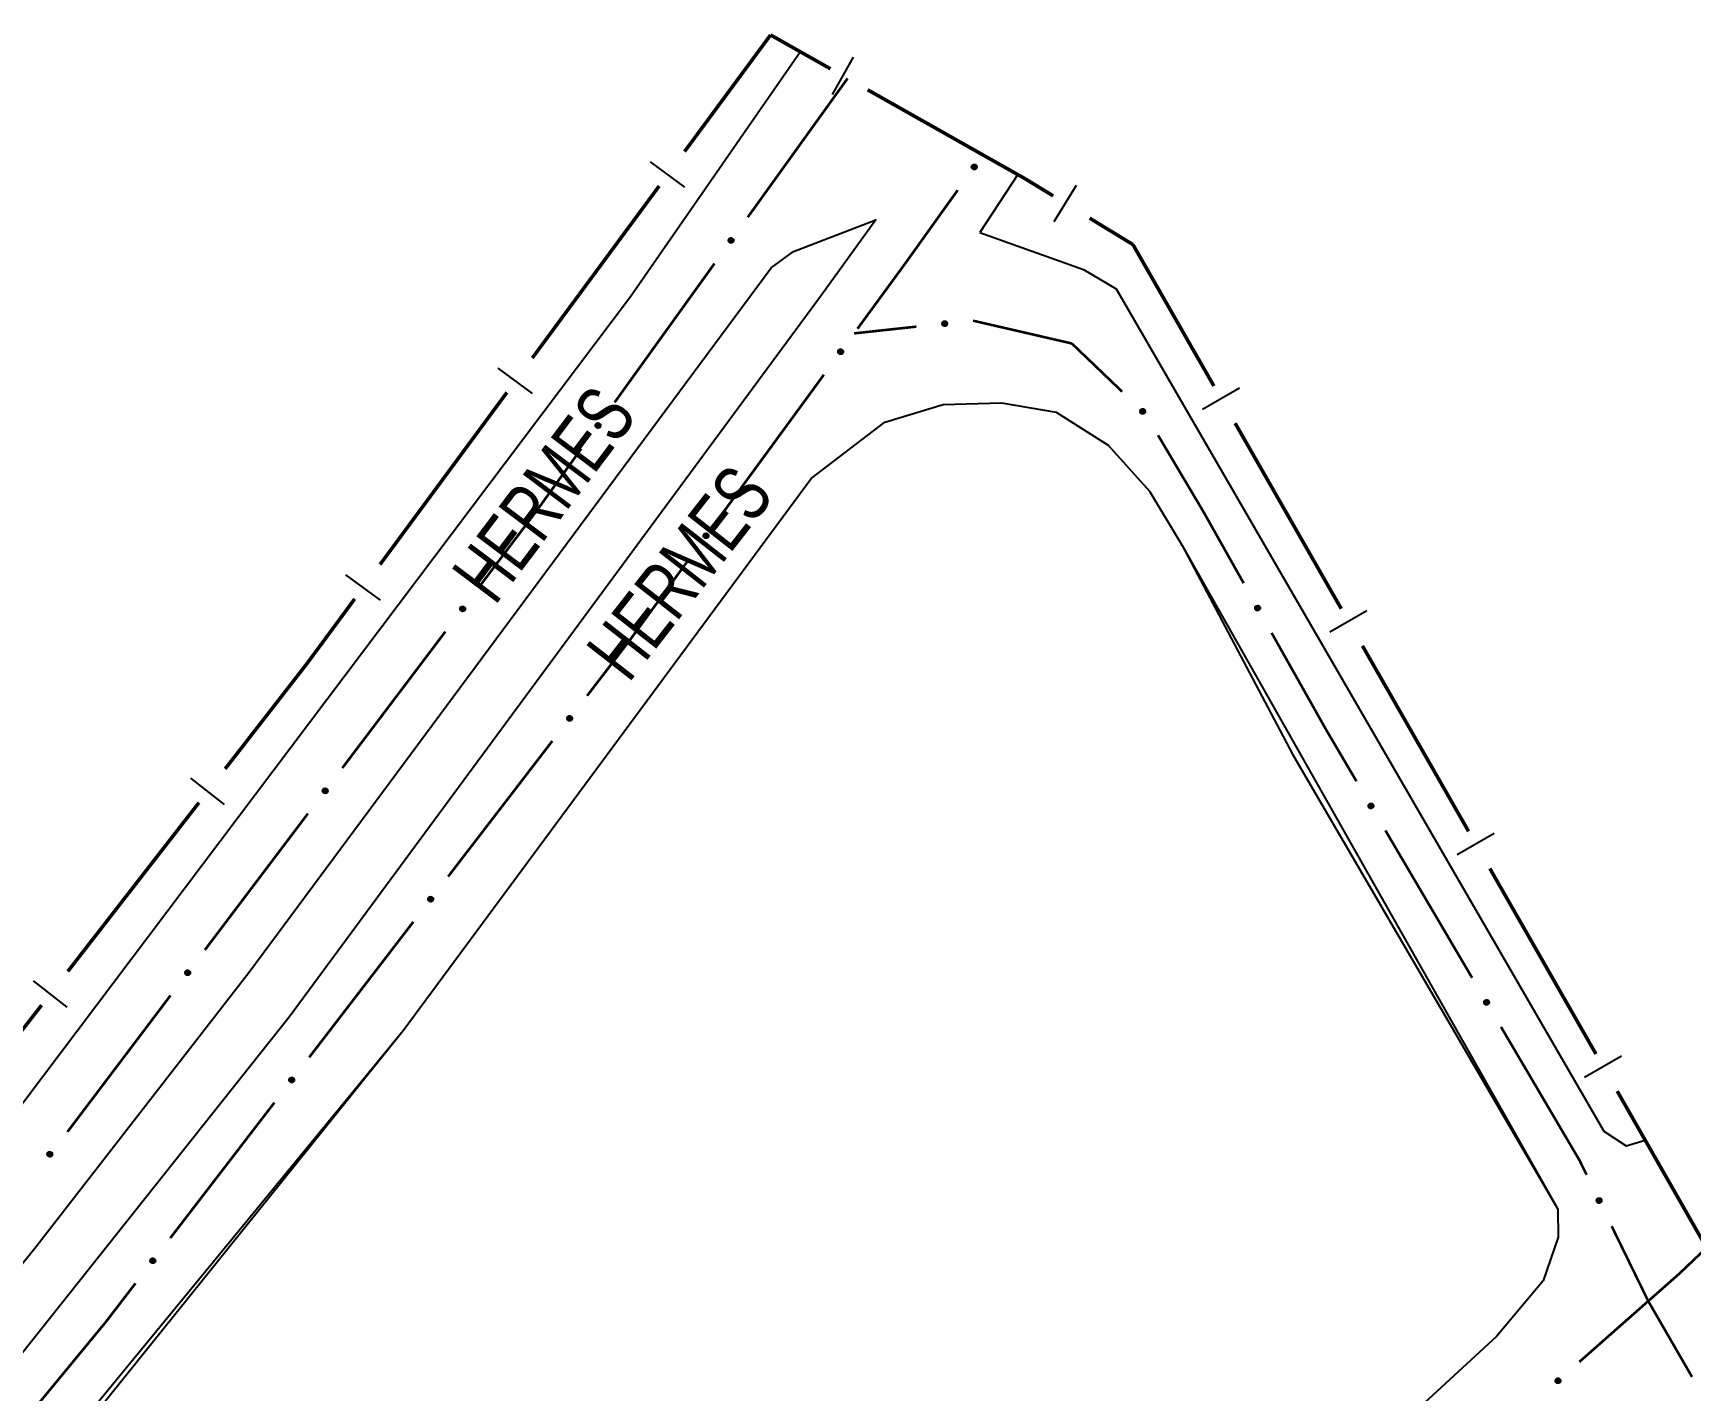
# Model space of a CAD drawing. Extents: x 199577 to 200882, y 4838726 to 4840156.
# Drawn here: x 200313.4 to 200429.8, y 4840060.3 to 4840155.6 of the extents above; entities that cross this region are included whole.
import ezdxf

# ---------------------------------------------------------------- set-up
doc = ezdxf.new("R2010")
doc.units = 0
doc.header["$LTSCALE"] = 1.5
doc.header["$MEASUREMENT"] = 0
for name, color, linetype in [('CD_MALHA_LOTES', 7, 'CONTINUOUS'), ('LM-LIM-SETORES-BAIRROS', 250, 'CONTINUOUS'), ('RU-QUADRA', 210, 'CONTINUOUS'), ('SV-EIXO-RUA-PAV', 20, 'CONTINUOUS'), ('SV-RUA-PAVIM', 7, 'CONTINUOUS'), ('SV-TXT-RUA-PAV', 7, 'CONTINUOUS')]:
    doc.layers.add(name, color=color, linetype=linetype)
doc.styles.add('ARIAL', font='ARIAL.SHX')

msp = doc.modelspace()

# ---------------------------------------------------------------- linework, layer by layer
at = {"layer": 'CD_MALHA_LOTES', "linetype": 'Continuous', "flags": 128}
for points in [[(200278.35, 4840012.73), (200294.07, 4840030.4), (200339.42, 4840085.59), (200368.04, 4840124.32), (200373.22, 4840128.26), (200377.31, 4840129.5), (200381.41, 4840129.62), (200385.26, 4840128.97), (200388.91, 4840126.66), (200391.81, 4840123.42), (200394.09, 4840119.61), (200401.85, 4840104.97), (200420.47, 4840073.04)], [(200420.47, 4840073.04), (200420.49, 4840071.09), (200419.44, 4840068.01), (200416.15, 4840064.12), (200374.87, 4840026.07), (200324.85, 4839981.43), (200309.09, 4839967.15), (200307.37, 4839966.59), (200305.95, 4839967.3), (200271.55, 4839998.92)]]:
    msp.add_lwpolyline(points, dxfattribs=at)
at = {"layer": 'LM-LIM-SETORES-BAIRROS', "const_width": 0.25}
for points in [[(200359.16119, 4840147.254552), (200365.097912, 4840155.301622)], [(200365.097912, 4840155.301622), (200365.2, 4840155.44)], [(200365.2, 4840155.44), (200369.404163, 4840153.066189)], [(200372.016504, 4840151.591173), (200382.465871, 4840145.691111)], [(200382.465871, 4840145.691111), (200383.07, 4840145.35)], [(200383.07, 4840145.35), (200385.038564, 4840144.148578)], [(200348.47509, 4840132.769827), (200357.380173, 4840144.840431)], [(200387.599328, 4840142.585733), (200390.160093, 4840141.022889)], [(200390.160093, 4840141.022889), (200390.64, 4840140.73)], [(200390.64, 4840140.73), (200396.320948, 4840130.802786)], [(200337.78899, 4840118.285101), (200346.694073, 4840130.355706)], [(200397.810997, 4840128.19899), (200405.261241, 4840115.180009)], [(200332.68, 4840111.36), (200336.007974, 4840115.87098)], [(200406.751289, 4840112.576212), (200414.201533, 4840099.557231)], [(200326.914885, 4840103.942755), (200332.43805, 4840111.048714)], [(200332.43805, 4840111.048714), (200332.68, 4840111.36)], [(200315.868555, 4840089.730838), (200325.07383, 4840101.574102)], [(200415.691582, 4840096.953435), (200423.141825, 4840083.934454)], [(200304.822225, 4840075.518921), (200314.0275, 4840087.362185)], [(200424.631874, 4840081.330657), (200425.05, 4840080.6)], [(200425.05, 4840080.6), (200432.068106, 4840068.303669)]]:
    msp.add_lwpolyline(points, dxfattribs=at)
at = {"layer": 'LM-LIM-SETORES-BAIRROS'}
for points in [[(200369.537435, 4840151.268346), (200371.012451, 4840153.880688)], [(200359.180906, 4840144.75463), (200356.766785, 4840146.535647)], [(200385.11073, 4840142.347247), (200386.673574, 4840144.908012)], [(200348.494806, 4840130.269904), (200346.080685, 4840132.050921)], [(200395.515733, 4840129.18983), (200398.119529, 4840130.679878)], [(200337.808706, 4840115.785179), (200335.394585, 4840117.566195)], [(200404.456025, 4840113.567052), (200407.059822, 4840115.057101)], [(200326.871841, 4840101.443126), (200324.503189, 4840103.284181)], [(200413.396318, 4840097.944275), (200416.000114, 4840099.434323)], [(200315.825511, 4840087.231209), (200313.456858, 4840089.072264)], [(200422.33661, 4840082.321497), (200424.940406, 4840083.811546)]]:
    msp.add_lwpolyline(points, dxfattribs=at)
at = {"layer": 'RU-QUADRA', "linetype": 'Continuous', "flags": 128}
msp.add_lwpolyline([(200271.55, 4839998.92), (200269.87, 4840000.43), (200269.42, 4840002.13), (200270.02, 4840003.55), (200278.35, 4840012.73), (200294.07, 4840030.4), (200339.42, 4840085.59), (200368.04, 4840124.32), (200373.22, 4840128.26), (200377.31, 4840129.5), (200381.41, 4840129.62), (200385.26, 4840128.97), (200388.91, 4840126.66), (200391.81, 4840123.42), (200394.09, 4840119.61), (200420.47, 4840073.04), (200420.49, 4840071.09), (200419.44, 4840068.01), (200416.15, 4840064.12), (200374.44, 4840025.69), (200309.09, 4839967.15), (200307.37, 4839966.59), (200305.95, 4839967.3)], close=True, dxfattribs=at)
at = {"layer": 'SV-EIXO-RUA-PAV', "const_width": 0.18}
for points in [[(200370.604927, 4840152.388197), (200363.597199, 4840142.646958)], [(200374.7, 4840139.47), (200378.335141, 4840144.550714)], [(200361.26129, 4840139.399878), (200354.253561, 4840129.658639)], [(200374.255596, 4840138.862411), (200374.7, 4840139.47)], [(200371.303795, 4840134.826711), (200374.255596, 4840138.862411)], [(200375.438029, 4840134.973071), (200371.461284, 4840134.542376)], [(200386.35, 4840133.79), (200379.41408, 4840135.392128)], [(200371.461284, 4840134.542376), (200371.07, 4840134.5)], [(200386.986702, 4840133.180444), (200386.35, 4840133.79)], [(200389.876053, 4840130.414282), (200386.986702, 4840133.180444)], [(200361.858035, 4840121.91247), (200368.942355, 4840131.598151)], [(200395.59, 4840121.98), (200392.397454, 4840127.355684)], [(200351.917652, 4840126.411559), (200348.997765, 4840122.352709)], [(200348.78, 4840122.05), (200344.784139, 4840116.763077)], [(200348.997765, 4840122.352709), (200348.78, 4840122.05)], [(200395.956848, 4840121.328396), (200395.59, 4840121.98)], [(200398.409783, 4840116.971435), (200395.956848, 4840121.328396)], [(200355.31, 4840112.96), (200359.496594, 4840118.68391)], [(200342.372309, 4840113.571985), (200335.136817, 4840103.998706)], [(200354.756281, 4840112.239865), (200355.31, 4840112.96)], [(200404.17, 4840106.74), (200400.372131, 4840113.485866)], [(200352.318079, 4840109.068876), (200354.756281, 4840112.239865)], [(200342.565268, 4840096.384922), (200349.879876, 4840105.897888)], [(200404.301152, 4840106.517218), (200404.17, 4840106.74)], [(200406.330427, 4840103.070184), (200404.301152, 4840106.517218)], [(200332.724986, 4840100.807614), (200325.489494, 4840091.234335)], [(200414.447526, 4840089.282048), (200408.359702, 4840099.62315)], [(200332.812458, 4840083.700968), (200340.127066, 4840093.213934)], [(200323.077664, 4840088.043243), (200315.842172, 4840078.469964)], [(200421.99, 4840076.47), (200416.476801, 4840085.835014)], [(200323.059647, 4840071.017014), (200330.374255, 4840080.52998)], [(200422.048218, 4840076.350785), (200421.99, 4840076.47)], [(200422.487036, 4840075.45221), (200422.048218, 4840076.350785)], [(200426.81, 4840066.6), (200424.242309, 4840071.857906)], [(200430.905054, 4840070.341438), (200429.455863, 4840068.963089)], [(200428.99, 4840068.52), (200421.973325, 4840062.329598)], [(200429.455863, 4840068.963089), (200428.99, 4840068.52)], [(200318.51, 4840065.1), (200320.621445, 4840067.846026)], [(200426.884372, 4840066.471324), (200426.81, 4840066.6)], [(200429.886832, 4840061.276592), (200426.884372, 4840066.471324)], [(200318.16894, 4840064.686428), (200318.51, 4840065.1)], [(200313.079088, 4840058.514442), (200318.16894, 4840064.686428)]]:
    msp.add_lwpolyline(points, dxfattribs=at)
at = {"layer": 'SV-EIXO-RUA-PAV'}
for points in [[(200379.325772, 4840146.124465), (200379.317086, 4840146.172596), (200379.319464, 4840146.215738), (200379.331804, 4840146.25115), (200379.350867, 4840146.279599), (200379.373649, 4840146.306508), (200379.402603, 4840146.32857), (200379.440162, 4840146.345938), (200379.488383, 4840146.354989), (200379.532418, 4840146.349649), (200379.567783, 4840146.339409), (200379.598593, 4840146.321238), (200379.624362, 4840146.298669), (200379.646284, 4840146.267836), (200379.663513, 4840146.229601), (200379.671441, 4840146.180893), (200379.66882, 4840146.138613), (200379.655985, 4840146.104674), (200379.637522, 4840146.073816), (200379.613935, 4840146.046623), (200379.585388, 4840146.025131), (200379.54686, 4840146.007853), (200379.498682, 4840146.000665), (200379.456483, 4840146.002798), (200379.422373, 4840146.015153), (200379.392402, 4840146.034014), (200379.365135, 4840146.056536), (200379.341746, 4840146.084717), (200379.325772, 4840146.124465)], [(200362.602511, 4840141.075769), (200362.611072, 4840141.027615), (200362.608583, 4840140.984479), (200362.596152, 4840140.949099), (200362.577014, 4840140.920699), (200362.554164, 4840140.89385), (200362.525153, 4840140.871863), (200362.487549, 4840140.854592), (200362.439305, 4840140.845665), (200362.395284, 4840140.851119), (200362.359945, 4840140.86145), (200362.329183, 4840140.8797), (200362.303471, 4840140.902336), (200362.281629, 4840140.933225), (200362.264499, 4840140.971505), (200362.256696, 4840141.020233), (200362.259427, 4840141.062506), (200362.272349, 4840141.096411), (200362.290892, 4840141.127222), (200362.31455, 4840141.154354), (200362.343151, 4840141.175772), (200362.381724, 4840141.192951), (200362.429921, 4840141.200014), (200362.472114, 4840141.197773), (200362.506192, 4840141.18533), (200362.536114, 4840141.166391), (200362.563323, 4840141.143799), (200362.586639, 4840141.115557), (200362.602511, 4840141.075769)], [(200377.581099, 4840135.094449), (200377.550984, 4840135.055912), (200377.51722, 4840135.02895), (200377.482588, 4840135.014567), (200377.44867, 4840135.009838), (200377.413425, 4840135.008907), (200377.377684, 4840135.015809), (200377.339712, 4840135.032256), (200377.300843, 4840135.062195), (200377.275496, 4840135.098597), (200377.259579, 4840135.131797), (200377.252611, 4840135.16688), (200377.25228, 4840135.201134), (200377.260677, 4840135.238022), (200377.277721, 4840135.27634), (200377.308771, 4840135.314697), (200377.342053, 4840135.340903), (200377.375917, 4840135.353935), (200377.411232, 4840135.360716), (200377.447225, 4840135.361235), (200377.48227, 4840135.354258), (200377.520819, 4840135.337028), (200377.558271, 4840135.30588), (200377.584787, 4840135.272984), (200377.598291, 4840135.239312), (200377.604185, 4840135.204394), (200377.605548, 4840135.169055), (200377.600106, 4840135.132838), (200377.581099, 4840135.094449)], [(200369.949402, 4840133.161447), (200369.941221, 4840133.209667), (200369.94405, 4840133.252782), (200369.956759, 4840133.288063), (200369.97612, 4840133.316311), (200369.999182, 4840133.34298), (200370.028365, 4840133.364737), (200370.066104, 4840133.381711), (200370.114417, 4840133.390257), (200370.158394, 4840133.384457), (200370.193649, 4840133.373847), (200370.224267, 4840133.355355), (200370.249799, 4840133.332517), (200370.271397, 4840133.301456), (200370.288225, 4840133.263043), (200370.295643, 4840133.214255), (200370.29258, 4840133.172005), (200370.27939, 4840133.138202), (200370.260605, 4840133.107539), (200370.236734, 4840133.080594), (200370.207964, 4840133.059402), (200370.169258, 4840133.042528), (200370.121007, 4840133.035845), (200370.078833, 4840133.038419), (200370.044854, 4840133.051131), (200370.015082, 4840133.070305), (200369.988052, 4840133.09311), (200369.96496, 4840133.121535), (200369.949402, 4840133.161447)], [(200391.34839, 4840128.852325), (200391.299513, 4840128.850568), (200391.257146, 4840128.859051), (200391.223847, 4840128.876298), (200391.198395, 4840128.899211), (200391.174997, 4840128.925585), (200391.157273, 4840128.95738), (200391.145418, 4840128.997026), (200391.143311, 4840129.046044), (200391.154854, 4840129.088873), (200391.170016, 4840129.122424), (200391.19238, 4840129.150339), (200391.218382, 4840129.17264), (200391.252018, 4840129.189958), (200391.292312, 4840129.20158), (200391.341653, 4840129.202506), (200391.383131, 4840129.193903), (200391.414902, 4840129.176376), (200391.442823, 4840129.153715), (200391.466388, 4840129.126503), (200391.483606, 4840129.095192), (200391.495234, 4840129.0546), (200391.495503, 4840129.005889), (200391.487396, 4840128.964422), (200391.470319, 4840128.932414), (200391.44739, 4840128.905427), (200391.421223, 4840128.881637), (200391.390003, 4840128.86249), (200391.34839, 4840128.852325)], [(200353.258873, 4840128.08745), (200353.267434, 4840128.039296), (200353.264945, 4840127.99616), (200353.252514, 4840127.96078), (200353.233377, 4840127.93238), (200353.210526, 4840127.905531), (200353.181515, 4840127.883544), (200353.143911, 4840127.866273), (200353.095667, 4840127.857346), (200353.051646, 4840127.8628), (200353.016308, 4840127.873131), (200352.985545, 4840127.891381), (200352.959834, 4840127.914016), (200352.937991, 4840127.944906), (200352.920861, 4840127.983185), (200352.913059, 4840128.031914), (200352.915789, 4840128.074187), (200352.928711, 4840128.108092), (200352.947255, 4840128.138903), (200352.970912, 4840128.166035), (200352.999514, 4840128.187453), (200353.038086, 4840128.204632), (200353.086283, 4840128.211695), (200353.128476, 4840128.209453), (200353.162554, 4840128.19701), (200353.192476, 4840128.178072), (200353.219685, 4840128.15548), (200353.243001, 4840128.127238), (200353.258873, 4840128.08745)], [(200360.503641, 4840120.247207), (200360.49546, 4840120.295426), (200360.498289, 4840120.338542), (200360.510999, 4840120.373823), (200360.530359, 4840120.402071), (200360.553421, 4840120.428739), (200360.582604, 4840120.450497), (200360.620343, 4840120.467471), (200360.668656, 4840120.476017), (200360.712633, 4840120.470216), (200360.747889, 4840120.459606), (200360.778507, 4840120.441114), (200360.804038, 4840120.418277), (200360.825637, 4840120.387216), (200360.842465, 4840120.348803), (200360.849882, 4840120.300014), (200360.846819, 4840120.257765), (200360.83363, 4840120.223962), (200360.814844, 4840120.193298), (200360.790974, 4840120.166354), (200360.762204, 4840120.145162), (200360.723497, 4840120.128288), (200360.675246, 4840120.121605), (200360.633072, 4840120.124179), (200360.599093, 4840120.13689), (200360.569321, 4840120.156064), (200360.542291, 4840120.17887), (200360.519199, 4840120.207295), (200360.503641, 4840120.247207)], [(200343.752677, 4840115.215782), (200343.7601, 4840115.16744), (200343.756594, 4840115.124374), (200343.743332, 4840115.089297), (200343.723531, 4840115.061356), (200343.700053, 4840115.035053), (200343.670532, 4840115.013756), (200343.632531, 4840114.997377), (200343.58409, 4840114.98959), (200343.54021, 4840114.996081), (200343.505125, 4840115.007243), (200343.474801, 4840115.026213), (200343.449631, 4840115.049448), (200343.428523, 4840115.080845), (200343.4123, 4840115.119517), (200343.405649, 4840115.168416), (200343.409375, 4840115.210613), (200343.423094, 4840115.244204), (200343.442358, 4840115.274569), (200343.466649, 4840115.301135), (200343.495748, 4840115.321873), (200343.534714, 4840115.338137), (200343.583064, 4840115.344062), (200343.625193, 4840115.340826), (200343.658968, 4840115.327583), (200343.688435, 4840115.307944), (200343.715104, 4840115.284717), (200343.737747, 4840115.255933), (200343.752677, 4840115.215782)], [(200399.365521, 4840115.049444), (200399.318238, 4840115.061945), (200399.280156, 4840115.082358), (200399.253294, 4840115.108525), (200399.235586, 4840115.137837), (200399.220848, 4840115.169866), (200399.213113, 4840115.205436), (200399.213273, 4840115.246816), (200399.22548, 4840115.294336), (200399.248955, 4840115.331973), (200399.2732, 4840115.359681), (200399.302702, 4840115.379906), (200399.334056, 4840115.393702), (200399.37127, 4840115.400515), (200399.413203, 4840115.399943), (200399.46069, 4840115.386512), (200399.497887, 4840115.366244), (200399.523204, 4840115.340251), (200399.543349, 4840115.310463), (200399.558004, 4840115.277584), (200399.565395, 4840115.242624), (200399.564744, 4840115.200404), (200399.550866, 4840115.153711), (200399.531074, 4840115.116381), (200399.505444, 4840115.090705), (200399.475671, 4840115.071533), (200399.443726, 4840115.05636), (200399.408294, 4840115.047096), (200399.365521, 4840115.049444)], [(200350.924131, 4840107.436579), (200350.917109, 4840107.484981), (200350.920971, 4840107.528016), (200350.934523, 4840107.562982), (200350.954556, 4840107.590758), (200350.978251, 4840107.616865), (200351.007947, 4840107.637917), (200351.046083, 4840107.65398), (200351.094587, 4840107.661365), (200351.138412, 4840107.654511), (200351.173403, 4840107.643059), (200351.203568, 4840107.623838), (200351.228545, 4840107.600394), (200351.249392, 4840107.568824), (200351.265294, 4840107.530019), (200351.271539, 4840107.481066), (200351.267463, 4840107.438902), (200351.253467, 4840107.405426), (200351.233951, 4840107.375221), (200351.209441, 4840107.348857), (200351.180171, 4840107.328361), (200351.141071, 4840107.312421), (200351.092674, 4840107.306897), (200351.050574, 4840107.310482), (200351.016909, 4840107.324005), (200350.987606, 4840107.343887), (200350.961131, 4840107.367335), (200350.938727, 4840107.396305), (200350.924131, 4840107.436579)], [(200334.105354, 4840102.451411), (200334.112777, 4840102.403069), (200334.109272, 4840102.360003), (200334.09601, 4840102.324926), (200334.076208, 4840102.296985), (200334.052731, 4840102.270682), (200334.02321, 4840102.249385), (200333.985209, 4840102.233006), (200333.936768, 4840102.225219), (200333.892887, 4840102.23171), (200333.857802, 4840102.242872), (200333.827478, 4840102.261842), (200333.802308, 4840102.285077), (200333.7812, 4840102.316474), (200333.764977, 4840102.355146), (200333.758326, 4840102.404045), (200333.762053, 4840102.446241), (200333.775771, 4840102.479833), (200333.795036, 4840102.510198), (200333.819326, 4840102.536764), (200333.848425, 4840102.557502), (200333.887392, 4840102.573766), (200333.935742, 4840102.579691), (200333.97787, 4840102.576455), (200334.011645, 4840102.563212), (200334.041113, 4840102.543573), (200334.067781, 4840102.520346), (200334.090425, 4840102.491562), (200334.105354, 4840102.451411)], [(200407.323093, 4840101.167003), (200407.275577, 4840101.178589), (200407.237108, 4840101.198263), (200407.209746, 4840101.223906), (200407.191476, 4840101.252872), (200407.176122, 4840101.28461), (200407.167701, 4840101.320024), (200407.167062, 4840101.3614), (200407.17835, 4840101.409147), (200407.201094, 4840101.44723), (200407.224799, 4840101.4754), (200407.253906, 4840101.496191), (200407.284988, 4840101.51059), (200407.322063, 4840101.518119), (200407.364, 4840101.518358), (200407.411736, 4840101.505846), (200407.449318, 4840101.486299), (200407.475132, 4840101.460801), (200407.495848, 4840101.431407), (200407.511135, 4840101.398817), (200407.5192, 4840101.364006), (200407.519364, 4840101.321782), (200407.50639, 4840101.274829), (200407.487323, 4840101.237124), (200407.462194, 4840101.210958), (200407.432796, 4840101.191214), (200407.40115, 4840101.175428), (200407.365903, 4840101.165481), (200407.323093, 4840101.167003)], [(200341.17132, 4840094.752625), (200341.164298, 4840094.801027), (200341.168161, 4840094.844062), (200341.181713, 4840094.879028), (200341.201745, 4840094.906804), (200341.22544, 4840094.932911), (200341.255137, 4840094.953963), (200341.293272, 4840094.970026), (200341.341776, 4840094.977411), (200341.385601, 4840094.970557), (200341.420592, 4840094.959105), (200341.450758, 4840094.939884), (200341.475735, 4840094.91644), (200341.496582, 4840094.88487), (200341.512483, 4840094.846065), (200341.518729, 4840094.797112), (200341.514653, 4840094.754948), (200341.500656, 4840094.721472), (200341.481141, 4840094.691267), (200341.456631, 4840094.664903), (200341.427361, 4840094.644407), (200341.388261, 4840094.628467), (200341.339863, 4840094.622943), (200341.297763, 4840094.626528), (200341.264099, 4840094.640051), (200341.234795, 4840094.659933), (200341.208321, 4840094.683381), (200341.185916, 4840094.712351), (200341.17132, 4840094.752625)], [(200324.458032, 4840089.687039), (200324.465455, 4840089.638698), (200324.461949, 4840089.595632), (200324.448687, 4840089.560555), (200324.428886, 4840089.532614), (200324.405408, 4840089.506311), (200324.375887, 4840089.485014), (200324.337886, 4840089.468635), (200324.289445, 4840089.460848), (200324.245565, 4840089.467339), (200324.21048, 4840089.478501), (200324.180156, 4840089.497471), (200324.154986, 4840089.520706), (200324.133878, 4840089.552103), (200324.117655, 4840089.590775), (200324.111004, 4840089.639674), (200324.11473, 4840089.68187), (200324.128449, 4840089.715462), (200324.147713, 4840089.745827), (200324.172004, 4840089.772393), (200324.201103, 4840089.793131), (200324.240069, 4840089.809395), (200324.288419, 4840089.81532), (200324.330548, 4840089.812084), (200324.364323, 4840089.798841), (200324.39379, 4840089.779202), (200324.420459, 4840089.755975), (200324.443102, 4840089.727191), (200324.458032, 4840089.687039)], [(200415.440192, 4840087.378867), (200415.392676, 4840087.390453), (200415.354207, 4840087.410126), (200415.326845, 4840087.43577), (200415.308575, 4840087.464735), (200415.293221, 4840087.496474), (200415.2848, 4840087.531888), (200415.284161, 4840087.573263), (200415.295449, 4840087.62101), (200415.318193, 4840087.659093), (200415.341898, 4840087.687264), (200415.371005, 4840087.708054), (200415.402087, 4840087.722453), (200415.439162, 4840087.729983), (200415.481099, 4840087.730221), (200415.528835, 4840087.717709), (200415.566417, 4840087.698163), (200415.592231, 4840087.672664), (200415.612947, 4840087.64327), (200415.628234, 4840087.61068), (200415.636299, 4840087.57587), (200415.636463, 4840087.533646), (200415.623489, 4840087.486693), (200415.604422, 4840087.448987), (200415.579293, 4840087.422822), (200415.549895, 4840087.403078), (200415.518249, 4840087.387291), (200415.483003, 4840087.377345), (200415.440192, 4840087.378867)], [(200331.41851, 4840082.068671), (200331.411488, 4840082.117073), (200331.41535, 4840082.160108), (200331.428902, 4840082.195074), (200331.448935, 4840082.22285), (200331.47263, 4840082.248957), (200331.502326, 4840082.270009), (200331.540462, 4840082.286072), (200331.588966, 4840082.293457), (200331.632791, 4840082.286603), (200331.667782, 4840082.275151), (200331.697948, 4840082.25593), (200331.722924, 4840082.232486), (200331.743771, 4840082.200916), (200331.759673, 4840082.162111), (200331.765918, 4840082.113158), (200331.761842, 4840082.070994), (200331.747846, 4840082.037518), (200331.72833, 4840082.007313), (200331.70382, 4840081.980949), (200331.674551, 4840081.960453), (200331.635451, 4840081.944513), (200331.587053, 4840081.938989), (200331.544953, 4840081.942574), (200331.511289, 4840081.956097), (200331.481985, 4840081.975979), (200331.45551, 4840081.999427), (200331.433106, 4840082.028397), (200331.41851, 4840082.068671)], [(200314.778164, 4840076.942151), (200314.783419, 4840076.893526), (200314.777991, 4840076.85066), (200314.763174, 4840076.816211), (200314.742144, 4840076.789183), (200314.717514, 4840076.763956), (200314.68707, 4840076.744), (200314.648375, 4840076.729336), (200314.599634, 4840076.723723), (200314.556088, 4840076.732169), (200314.521537, 4840076.744888), (200314.492091, 4840076.765195), (200314.467985, 4840076.789532), (200314.448302, 4840076.821841), (200314.433824, 4840076.8612), (200314.429366, 4840076.910347), (200314.434975, 4840076.952335), (200314.450181, 4840076.98528), (200314.470784, 4840077.014753), (200314.496238, 4840077.040207), (200314.526235, 4840077.059623), (200314.56589, 4840077.074129), (200314.614457, 4840077.077886), (200314.656398, 4840077.07277), (200314.689548, 4840077.05803), (200314.718108, 4840077.037093), (200314.743711, 4840077.012697), (200314.765045, 4840076.98293), (200314.778164, 4840076.942151)], [(200423.328807, 4840073.477645), (200423.282334, 4840073.492888), (200423.245511, 4840073.515491), (200423.220224, 4840073.543184), (200423.20426, 4840073.573481), (200423.191419, 4840073.606317), (200423.185776, 4840073.642278), (200423.188354, 4840073.683578), (200423.203318, 4840073.730304), (200423.228952, 4840073.766504), (200423.254775, 4840073.792747), (200423.285409, 4840073.811213), (200423.317516, 4840073.823153), (200423.355065, 4840073.827779), (200423.396893, 4840073.824758), (200423.443513, 4840073.808574), (200423.479462, 4840073.786166), (200423.503217, 4840073.758739), (200423.521586, 4840073.727824), (200423.534294, 4840073.694145), (200423.53963, 4840073.658812), (200423.536512, 4840073.616703), (200423.519929, 4840073.570901), (200423.497989, 4840073.534791), (200423.470902, 4840073.510657), (200423.440059, 4840073.493258), (200423.407282, 4840073.479978), (200423.371369, 4840073.472801), (200423.328807, 4840073.477645)], [(200321.665699, 4840069.384717), (200321.658677, 4840069.433119), (200321.66254, 4840069.476154), (200321.676092, 4840069.51112), (200321.696125, 4840069.538896), (200321.719819, 4840069.565003), (200321.749516, 4840069.586055), (200321.787651, 4840069.602118), (200321.836155, 4840069.609503), (200321.87998, 4840069.602649), (200321.914972, 4840069.591197), (200321.945137, 4840069.571976), (200321.970114, 4840069.548532), (200321.990961, 4840069.516962), (200322.006863, 4840069.478157), (200322.013108, 4840069.429204), (200322.009032, 4840069.38704), (200321.995036, 4840069.353564), (200321.97552, 4840069.323359), (200321.95101, 4840069.296995), (200321.92174, 4840069.276499), (200321.88264, 4840069.260559), (200321.834242, 4840069.255035), (200321.792142, 4840069.25862), (200321.758478, 4840069.272143), (200321.729174, 4840069.292025), (200321.7027, 4840069.315473), (200321.680296, 4840069.344443), (200321.665699, 4840069.384717)], [(200420.654136, 4840061.018957), (200420.651774, 4840060.970105), (200420.639755, 4840060.928603), (200420.619767, 4840060.896873), (200420.594793, 4840060.87344), (200420.566544, 4840060.852345), (200420.53337, 4840060.83736), (200420.492867, 4840060.828884), (200420.443846, 4840060.830909), (200420.40214, 4840060.846016), (200420.369984, 4840060.863948), (200420.34405, 4840060.888582), (200420.324016, 4840060.916368), (200420.30959, 4840060.951342), (200420.301402, 4840060.992472), (200420.304631, 4840061.041715), (200420.316694, 4840061.082322), (200420.336833, 4840061.112505), (200420.361763, 4840061.138421), (200420.390862, 4840061.159612), (200420.423511, 4840061.174134), (200420.464937, 4840061.182304), (200420.513498, 4840061.178472), (200420.554136, 4840061.166904), (200420.584594, 4840061.147194), (200420.609555, 4840061.122075), (200420.631058, 4840061.093998), (200420.64751, 4840061.061278), (200420.654136, 4840061.018957)]]:
    msp.add_lwpolyline(points, close=True, dxfattribs=at)
for points in [[(200379.317086, 4840146.172596), (200379.402603, 4840146.32857)], [(200379.318336, 4840146.197195), (200379.383777, 4840146.309765)], [(200379.319464, 4840146.215738), (200379.373649, 4840146.306508)], [(200379.322106, 4840146.150874), (200379.417422, 4840146.330994)], [(200379.325772, 4840146.124465), (200379.440162, 4840146.345938)], [(200379.335711, 4840146.104228), (200379.463752, 4840146.346503)], [(200379.341746, 4840146.084717), (200379.488383, 4840146.354989)], [(200379.356308, 4840146.074391), (200379.507375, 4840146.348848)], [(200379.365135, 4840146.056536), (200379.532418, 4840146.349649)], [(200379.380081, 4840146.048993), (200379.545756, 4840146.341521)], [(200379.392402, 4840146.034014), (200379.567783, 4840146.339409)], [(200379.40925, 4840146.026445), (200379.58429, 4840146.327373)], [(200379.422373, 4840146.015153), (200379.598593, 4840146.321238)], [(200379.442073, 4840146.01135), (200379.610129, 4840146.307207)], [(200379.456483, 4840146.002798), (200379.624362, 4840146.298669)], [(200379.47966, 4840146.002914), (200379.633424, 4840146.278795)], [(200379.498682, 4840146.000665), (200379.646284, 4840146.267836)], [(200379.523761, 4840146.008272), (200379.653543, 4840146.245945)], [(200379.54686, 4840146.007853), (200379.663513, 4840146.229601)], [(200379.567394, 4840146.022355), (200379.663341, 4840146.198667)], [(200379.585388, 4840146.025131), (200379.671441, 4840146.180893)], [(200379.60167, 4840146.039776), (200379.666795, 4840146.15425)], [(200379.613935, 4840146.046623), (200379.66882, 4840146.138613)], [(200362.343151, 4840141.175772), (200362.256696, 4840141.020233)], [(200362.31455, 4840141.154354), (200362.259427, 4840141.062506)], [(200362.326832, 4840141.161169), (200362.261411, 4840141.046863)], [(200362.381724, 4840141.192951), (200362.264499, 4840140.971505)], [(200362.361153, 4840141.178502), (200362.264751, 4840141.002437)], [(200362.404822, 4840141.192472), (200362.274426, 4840140.955135)], [(200362.429921, 4840141.200014), (200362.281629, 4840140.933225)], [(200362.448937, 4840141.197717), (200362.294461, 4840140.922233)], [(200362.472114, 4840141.197773), (200362.303471, 4840140.902336)], [(200362.486502, 4840141.189183), (200362.317682, 4840140.893761)], [(200362.506192, 4840141.18533), (200362.329183, 4840140.8797)], [(200362.519285, 4840141.174003), (200362.34347, 4840140.873529)], [(200362.536114, 4840141.166391), (200362.359945, 4840140.86145)], [(200362.548396, 4840141.151381), (200362.381967, 4840140.859281)], [(200362.563323, 4840141.143799), (200362.395284, 4840140.851119)], [(200362.572104, 4840141.125921), (200362.420329, 4840140.851855)], [(200362.586639, 4840141.115557), (200362.439305, 4840140.845665)], [(200362.592624, 4840141.096031), (200362.463958, 4840140.854088)], [(200362.602511, 4840141.075769), (200362.487549, 4840140.854592)], [(200362.606108, 4840141.04935), (200362.510328, 4840140.869477)], [(200362.611072, 4840141.027615), (200362.525153, 4840140.871863)], [(200362.609759, 4840141.00302), (200362.544027, 4840140.890618)], [(200362.608583, 4840140.984479), (200362.554164, 4840140.89385)], [(200377.584787, 4840135.272984), (200377.25228, 4840135.201134)], [(200377.598291, 4840135.239312), (200377.252611, 4840135.16688)], [(200377.588006, 4840135.256539), (200377.255392, 4840135.184831)], [(200377.598609, 4840135.222002), (200377.257561, 4840135.152126)], [(200377.604185, 4840135.204394), (200377.259579, 4840135.131797)], [(200377.558271, 4840135.30588), (200377.260677, 4840135.238022)], [(200377.569264, 4840135.290194), (200377.261068, 4840135.22113)], [(200377.535892, 4840135.31952), (200377.27217, 4840135.258018)], [(200377.601219, 4840135.185227), (200377.272675, 4840135.11396)], [(200377.605548, 4840135.169055), (200377.275496, 4840135.098597)], [(200377.520819, 4840135.337028), (200377.277721, 4840135.27634)], [(200377.598109, 4840135.150578), (200377.292774, 4840135.080452)], [(200377.600106, 4840135.132838), (200377.300843, 4840135.062195)], [(200377.496326, 4840135.342685), (200377.300909, 4840135.296815)], [(200377.48227, 4840135.354258), (200377.308771, 4840135.314697)], [(200377.589573, 4840135.115341), (200377.323579, 4840135.049475)], [(200377.460501, 4840135.356647), (200377.331738, 4840135.328977)], [(200377.581099, 4840135.094449), (200377.339712, 4840135.032256)], [(200377.447225, 4840135.361235), (200377.342053, 4840135.340903)], [(200377.563842, 4840135.074124), (200377.366005, 4840135.025248)], [(200377.550984, 4840135.055912), (200377.377684, 4840135.015809)], [(200377.531803, 4840135.040459), (200377.404249, 4840135.014292)], [(200377.51722, 4840135.02895), (200377.413425, 4840135.008907)], [(200369.941221, 4840133.209667), (200370.028365, 4840133.364737)], [(200369.942727, 4840133.234252), (200370.009343, 4840133.346131)], [(200369.94405, 4840133.252782), (200369.999182, 4840133.34298)], [(200369.946013, 4840133.187894), (200370.043208, 4840133.367006)], [(200369.949402, 4840133.161447), (200370.066104, 4840133.381711)], [(200369.959129, 4840133.141108), (200370.089698, 4840133.382029)], [(200369.96496, 4840133.121535), (200370.114417, 4840133.390257)], [(200369.979413, 4840133.111057), (200370.133343, 4840133.383917)], [(200369.988052, 4840133.09311), (200370.158394, 4840133.384457)], [(200370.002919, 4840133.085411), (200370.171645, 4840133.376189)], [(200370.015082, 4840133.070305), (200370.193649, 4840133.373847)], [(200370.03185, 4840133.06256), (200370.210029, 4840133.361639)], [(200370.044854, 4840133.051131), (200370.224267, 4840133.355355)], [(200370.064513, 4840133.047122), (200370.235656, 4840133.341204)], [(200370.078833, 4840133.038419), (200370.249799, 4840133.332517)], [(200370.10201, 4840133.038292), (200370.258653, 4840133.31255)], [(200370.121007, 4840133.035845), (200370.271397, 4840133.301456)], [(200370.146165, 4840133.043189), (200370.278427, 4840133.27949)], [(200370.169258, 4840133.042528), (200370.288225, 4840133.263043)], [(200370.189942, 4840133.056815), (200370.287729, 4840133.232113)], [(200370.207964, 4840133.059402), (200370.295643, 4840133.214255)], [(200370.224399, 4840133.073876), (200370.290719, 4840133.187663)], [(200370.236734, 4840133.080594), (200370.29258, 4840133.172005)], [(200391.390003, 4840128.86249), (200391.143311, 4840129.046044)], [(200391.34839, 4840128.852325), (200391.145418, 4840128.997026)], [(200391.369833, 4840128.859288), (200391.148211, 4840129.020456)], [(200391.402294, 4840128.875437), (200391.152089, 4840129.06397)], [(200391.421223, 4840128.881637), (200391.154854, 4840129.088873)], [(200391.321727, 4840128.85245), (200391.156979, 4840128.972393)], [(200391.299513, 4840128.850568), (200391.157273, 4840128.95738)], [(200391.430813, 4840128.89536), (200391.164795, 4840129.10092)], [(200391.44739, 4840128.905427), (200391.170016, 4840129.122424)], [(200391.457276, 4840128.921028), (200391.184275, 4840129.137053)], [(200391.470319, 4840128.932414), (200391.19238, 4840129.150339)], [(200391.476882, 4840128.951373), (200391.207908, 4840129.159765)], [(200391.487396, 4840128.964422), (200391.218382, 4840129.17264)], [(200391.490574, 4840128.98738), (200391.239342, 4840129.178786)], [(200391.495503, 4840129.005889), (200391.252018, 4840129.189958)], [(200391.491537, 4840129.031795), (200391.274718, 4840129.194033)], [(200391.495234, 4840129.0546), (200391.292312, 4840129.20158)], [(200391.483797, 4840129.076986), (200391.322908, 4840129.197013)], [(200391.483606, 4840129.095192), (200391.341653, 4840129.202506)], [(200391.471423, 4840129.11339), (200391.367365, 4840129.194121)], [(200391.466388, 4840129.126503), (200391.383131, 4840129.193903)], [(200352.999514, 4840128.187453), (200352.913059, 4840128.031914)], [(200352.970912, 4840128.166035), (200352.915789, 4840128.074187)], [(200352.983194, 4840128.17285), (200352.917773, 4840128.058544)], [(200353.038086, 4840128.204632), (200352.920861, 4840127.983185)], [(200353.017515, 4840128.190183), (200352.921113, 4840128.014118)], [(200353.061184, 4840128.204153), (200352.930789, 4840127.966816)], [(200353.086283, 4840128.211695), (200352.937991, 4840127.944906)], [(200353.105299, 4840128.209398), (200352.950823, 4840127.933913)], [(200353.128476, 4840128.209453), (200352.959834, 4840127.914016)], [(200353.142864, 4840128.200864), (200352.974045, 4840127.905442)], [(200353.162554, 4840128.19701), (200352.985545, 4840127.891381)], [(200353.175648, 4840128.185684), (200352.999832, 4840127.885209)], [(200353.192476, 4840128.178072), (200353.016308, 4840127.873131)], [(200353.204758, 4840128.163062), (200353.038329, 4840127.870962)], [(200353.219685, 4840128.15548), (200353.051646, 4840127.8628)], [(200353.228466, 4840128.137602), (200353.076691, 4840127.863536)], [(200353.243001, 4840128.127238), (200353.095667, 4840127.857346)], [(200353.248986, 4840128.107712), (200353.12032, 4840127.865769)], [(200353.258873, 4840128.08745), (200353.143911, 4840127.866273)], [(200353.26247, 4840128.061031), (200353.16669, 4840127.881157)], [(200353.267434, 4840128.039296), (200353.181515, 4840127.883544)], [(200353.266121, 4840128.0147), (200353.20039, 4840127.902299)], [(200353.264945, 4840127.99616), (200353.210526, 4840127.905531)], [(200391.275341, 4840128.8553), (200391.173212, 4840128.936073)], [(200391.257146, 4840128.859051), (200391.174997, 4840128.925585)], [(200360.49546, 4840120.295426), (200360.582604, 4840120.450497)], [(200360.496967, 4840120.320011), (200360.563582, 4840120.431891)], [(200360.498289, 4840120.338542), (200360.553421, 4840120.428739)], [(200360.500252, 4840120.273654), (200360.597448, 4840120.452766)], [(200360.503641, 4840120.247207), (200360.620343, 4840120.467471)], [(200360.513368, 4840120.226868), (200360.643937, 4840120.467789)], [(200360.519199, 4840120.207295), (200360.668656, 4840120.476017)], [(200360.533652, 4840120.196817), (200360.687583, 4840120.469677)], [(200360.542291, 4840120.17887), (200360.712633, 4840120.470216)], [(200360.557158, 4840120.171171), (200360.725885, 4840120.461949)], [(200360.569321, 4840120.156064), (200360.747889, 4840120.459606)], [(200360.586089, 4840120.14832), (200360.764269, 4840120.447399)], [(200360.599093, 4840120.13689), (200360.778507, 4840120.441114)], [(200360.618752, 4840120.132882), (200360.789896, 4840120.426964)], [(200360.633072, 4840120.124179), (200360.804038, 4840120.418277)], [(200360.656249, 4840120.124052), (200360.812892, 4840120.39831)], [(200360.675246, 4840120.121605), (200360.825637, 4840120.387216)], [(200360.700404, 4840120.128949), (200360.832666, 4840120.36525)], [(200360.723497, 4840120.128288), (200360.842465, 4840120.348803)], [(200360.744181, 4840120.142574), (200360.841968, 4840120.317873)], [(200360.762204, 4840120.145162), (200360.849882, 4840120.300014)], [(200360.778638, 4840120.159636), (200360.844958, 4840120.273422)], [(200360.790974, 4840120.166354), (200360.846819, 4840120.257765)], [(200343.495748, 4840115.321873), (200343.405649, 4840115.168416)], [(200343.466649, 4840115.301135), (200343.409375, 4840115.210613)], [(200343.479088, 4840115.307659), (200343.41099, 4840115.194928)], [(200343.534714, 4840115.338137), (200343.4123, 4840115.119517)], [(200343.513809, 4840115.324178), (200343.413282, 4840115.150435)], [(200343.557794, 4840115.337114), (200343.421839, 4840115.102918)], [(200343.583064, 4840115.344062), (200343.428523, 4840115.080845)], [(200343.602021, 4840115.341317), (200343.441092, 4840115.069552)], [(200343.625193, 4840115.340826), (200343.449631, 4840115.049448)], [(200343.639374, 4840115.3319), (200343.463635, 4840115.040541)], [(200343.658968, 4840115.327583), (200343.474801, 4840115.026213)], [(200343.671791, 4840115.315951), (200343.488939, 4840115.019706)], [(200343.688435, 4840115.307944), (200343.505125, 4840115.007243)], [(200343.70036, 4840115.292648), (200343.527089, 4840115.004555)], [(200343.715104, 4840115.284717), (200343.54021, 4840114.996081)], [(200343.723461, 4840115.266637), (200343.565265, 4840114.996227)], [(200343.737747, 4840115.255933), (200343.58409, 4840114.98959)], [(200343.74327, 4840115.236271), (200343.608935, 4840114.997429)], [(200343.752677, 4840115.215782), (200343.632531, 4840114.997377)], [(200343.75565, 4840115.189285), (200343.655655, 4840115.01172)], [(200343.7601, 4840115.16744), (200343.670532, 4840115.013756)], [(200343.758207, 4840115.142882), (200343.689843, 4840115.032062)], [(200343.756594, 4840115.124374), (200343.700053, 4840115.035053)], [(200399.318238, 4840115.061945), (200399.213113, 4840115.205436)], [(200399.365521, 4840115.049444), (200399.213273, 4840115.246816)], [(200399.340042, 4840115.0573), (200399.217188, 4840115.219888)], [(200399.280156, 4840115.082358), (200399.220848, 4840115.169866)], [(200399.296479, 4840115.073487), (200399.222183, 4840115.180421)], [(200399.388062, 4840115.049885), (200399.222744, 4840115.268428)], [(200399.408294, 4840115.047096), (200399.22548, 4840115.294336)], [(200399.423813, 4840115.055919), (200399.239082, 4840115.308944)], [(200399.443726, 4840115.05636), (200399.248955, 4840115.331973)], [(200399.456886, 4840115.066709), (200399.261964, 4840115.340618)], [(200399.475671, 4840115.071533), (200399.2732, 4840115.359681)], [(200399.489659, 4840115.083594), (200399.291091, 4840115.369543)], [(200399.505444, 4840115.090705), (200399.302702, 4840115.379906)], [(200399.517227, 4840115.106944), (200399.320297, 4840115.38442)], [(200399.531074, 4840115.116381), (200399.334056, 4840115.393702)], [(200399.540778, 4840115.137428), (200399.355898, 4840115.393502)], [(200399.550866, 4840115.153711), (200399.37127, 4840115.400515)], [(200399.554588, 4840115.179653), (200399.394176, 4840115.397827)], [(200399.564744, 4840115.200404), (200399.413203, 4840115.399943)], [(200399.560294, 4840115.225146), (200399.441157, 4840115.386695)], [(200399.565395, 4840115.242624), (200399.46069, 4840115.386512)], [(200399.559016, 4840115.263574), (200399.482862, 4840115.371027)], [(200399.558004, 4840115.277584), (200399.497887, 4840115.366244)], [(200350.917109, 4840107.484981), (200351.007947, 4840107.637917)], [(200350.919205, 4840107.509523), (200350.988485, 4840107.619772)], [(200350.920971, 4840107.528016), (200350.978251, 4840107.616865)], [(200350.921377, 4840107.463099), (200351.022841, 4840107.639829)], [(200350.924131, 4840107.436579), (200351.046083, 4840107.65398)], [(200350.933367, 4840107.416013), (200351.069678, 4840107.653732)], [(200350.938727, 4840107.396305), (200351.094587, 4840107.661365)], [(200350.952924, 4840107.385484), (200351.113356, 4840107.654573)], [(200350.961131, 4840107.367335), (200351.138412, 4840107.654511)], [(200350.975808, 4840107.359281), (200351.151461, 4840107.645928)], [(200350.987606, 4840107.343887), (200351.173403, 4840107.643059)], [(200351.004183, 4840107.335742), (200351.189485, 4840107.630462)], [(200351.016909, 4840107.324005), (200351.203568, 4840107.623838)], [(200351.036467, 4840107.319526), (200351.214615, 4840107.609418)], [(200351.050574, 4840107.310482), (200351.228545, 4840107.600394)], [(200351.073741, 4840107.309799), (200351.236917, 4840107.580221)], [(200351.092674, 4840107.306897), (200351.249392, 4840107.568824)], [(200351.118, 4840107.313635), (200351.255893, 4840107.546696)], [(200351.141071, 4840107.312421), (200351.265294, 4840107.530019)], [(200351.162092, 4840107.326207), (200351.264056, 4840107.499109)], [(200351.180171, 4840107.328361), (200351.271539, 4840107.481066)], [(200351.196948, 4840107.342437), (200351.265978, 4840107.4546)], [(200351.209441, 4840107.348857), (200351.267463, 4840107.438902)], [(200333.848425, 4840102.557502), (200333.758326, 4840102.404045)], [(200333.819326, 4840102.536764), (200333.762053, 4840102.446241)], [(200333.831766, 4840102.543288), (200333.763668, 4840102.430557)], [(200333.887392, 4840102.573766), (200333.764977, 4840102.355146)], [(200333.866486, 4840102.559807), (200333.765959, 4840102.386064)], [(200333.910472, 4840102.572743), (200333.774516, 4840102.338547)], [(200333.935742, 4840102.579691), (200333.7812, 4840102.316474)], [(200333.954698, 4840102.576946), (200333.793769, 4840102.305181)], [(200333.97787, 4840102.576455), (200333.802308, 4840102.285077)], [(200333.992052, 4840102.567529), (200333.816313, 4840102.27617)], [(200334.011645, 4840102.563212), (200333.827478, 4840102.261842)], [(200334.024468, 4840102.55158), (200333.841616, 4840102.255335)], [(200334.041113, 4840102.543573), (200333.857802, 4840102.242872)], [(200334.053037, 4840102.528277), (200333.879767, 4840102.240184)], [(200334.067781, 4840102.520346), (200333.892887, 4840102.23171)], [(200334.076138, 4840102.502266), (200333.917943, 4840102.231855)], [(200334.090425, 4840102.491562), (200333.936768, 4840102.225219)], [(200334.095948, 4840102.4719), (200333.961612, 4840102.233058)], [(200334.105354, 4840102.451411), (200333.985209, 4840102.233006)], [(200334.108328, 4840102.424914), (200334.008332, 4840102.247349)], [(200334.112777, 4840102.403069), (200334.02321, 4840102.249385)], [(200334.110885, 4840102.378511), (200334.042521, 4840102.267691)], [(200334.109272, 4840102.360003), (200334.052731, 4840102.270682)], [(200407.323093, 4840101.167003), (200407.167062, 4840101.3614)], [(200407.275577, 4840101.178589), (200407.167701, 4840101.320024)], [(200407.297467, 4840101.174366), (200407.171497, 4840101.334552)], [(200407.345622, 4840101.167879), (200407.176115, 4840101.38319)], [(200407.237108, 4840101.198263), (200407.176122, 4840101.28461)], [(200407.253599, 4840101.189709), (200407.177253, 4840101.295189)], [(200407.365903, 4840101.165481), (200407.17835, 4840101.409147)], [(200407.381249, 4840101.174602), (200407.191667, 4840101.424014)], [(200407.40115, 4840101.175428), (200407.201094, 4840101.44723)], [(200407.414107, 4840101.186029), (200407.213934, 4840101.456123)], [(200407.432796, 4840101.191214), (200407.224799, 4840101.4754)], [(200407.446549, 4840101.203544), (200407.242496, 4840101.485606)], [(200407.462194, 4840101.210958), (200407.253906, 4840101.496191)], [(200407.473661, 4840101.227422), (200407.27141, 4840101.501044)], [(200407.487323, 4840101.237124), (200407.284988, 4840101.51059)], [(200407.496619, 4840101.258355), (200407.306829, 4840101.510811)], [(200407.50639, 4840101.274829), (200407.322063, 4840101.518119)], [(200407.509611, 4840101.300838), (200407.345017, 4840101.515875)], [(200407.519364, 4840101.321782), (200407.364, 4840101.518358)], [(200407.514438, 4840101.346432), (200407.392204, 4840101.505652)], [(200407.5192, 4840101.364006), (200407.411736, 4840101.505846)], [(200407.512418, 4840101.384829), (200407.434204, 4840101.490792)], [(200407.511135, 4840101.398817), (200407.449318, 4840101.486299)], [(200341.164298, 4840094.801027), (200341.255137, 4840094.953963)], [(200341.166394, 4840094.825569), (200341.235674, 4840094.935818)], [(200341.168161, 4840094.844062), (200341.22544, 4840094.932911)], [(200341.168567, 4840094.779145), (200341.270031, 4840094.955875)], [(200341.17132, 4840094.752625), (200341.293272, 4840094.970026)], [(200341.180556, 4840094.732059), (200341.316867, 4840094.969778)], [(200341.185916, 4840094.712351), (200341.341776, 4840094.977411)], [(200341.200114, 4840094.70153), (200341.360545, 4840094.970619)], [(200341.208321, 4840094.683381), (200341.385601, 4840094.970557)], [(200341.222998, 4840094.675327), (200341.398651, 4840094.961974)], [(200341.234795, 4840094.659933), (200341.420592, 4840094.959105)], [(200341.251373, 4840094.651788), (200341.436675, 4840094.946508)], [(200341.264099, 4840094.640051), (200341.450758, 4840094.939884)], [(200341.283656, 4840094.635572), (200341.461804, 4840094.925464)], [(200341.297763, 4840094.626528), (200341.475735, 4840094.91644)], [(200341.32093, 4840094.625845), (200341.484107, 4840094.896267)], [(200341.339863, 4840094.622943), (200341.496582, 4840094.88487)], [(200341.36519, 4840094.629681), (200341.503082, 4840094.862742)], [(200341.388261, 4840094.628467), (200341.512483, 4840094.846065)], [(200341.409281, 4840094.642253), (200341.511245, 4840094.815155)], [(200341.427361, 4840094.644407), (200341.518729, 4840094.797112)], [(200341.444137, 4840094.658483), (200341.513168, 4840094.770646)], [(200341.456631, 4840094.664903), (200341.514653, 4840094.754948)], [(200324.201103, 4840089.793131), (200324.111004, 4840089.639674)], [(200324.172004, 4840089.772393), (200324.11473, 4840089.68187)], [(200324.184443, 4840089.778917), (200324.116345, 4840089.666186)], [(200324.240069, 4840089.809395), (200324.117655, 4840089.590775)], [(200324.219164, 4840089.795435), (200324.118637, 4840089.621693)], [(200324.263149, 4840089.808372), (200324.127194, 4840089.574176)], [(200324.288419, 4840089.81532), (200324.133878, 4840089.552103)], [(200324.307376, 4840089.812575), (200324.146446, 4840089.54081)], [(200324.330548, 4840089.812084), (200324.154986, 4840089.520706)], [(200324.344729, 4840089.803158), (200324.16899, 4840089.511799)], [(200324.364323, 4840089.798841), (200324.180156, 4840089.497471)], [(200324.377146, 4840089.787209), (200324.194293, 4840089.490964)], [(200324.39379, 4840089.779202), (200324.21048, 4840089.478501)], [(200324.405715, 4840089.763906), (200324.232444, 4840089.475813)], [(200324.420459, 4840089.755975), (200324.245565, 4840089.467339)], [(200324.428816, 4840089.737895), (200324.27062, 4840089.467484)], [(200324.443102, 4840089.727191), (200324.289445, 4840089.460848)], [(200324.448625, 4840089.707529), (200324.31429, 4840089.468687)], [(200324.458032, 4840089.687039), (200324.337886, 4840089.468635)], [(200324.461005, 4840089.660543), (200324.36101, 4840089.482978)], [(200324.465455, 4840089.638698), (200324.375887, 4840089.485014)], [(200324.463562, 4840089.61414), (200324.395198, 4840089.50332)], [(200324.461949, 4840089.595632), (200324.405408, 4840089.506311)], [(200415.440192, 4840087.378867), (200415.284161, 4840087.573263)], [(200415.392676, 4840087.390453), (200415.2848, 4840087.531888)], [(200415.414566, 4840087.386229), (200415.288596, 4840087.546416)], [(200415.462721, 4840087.379743), (200415.293214, 4840087.595054)], [(200415.354207, 4840087.410126), (200415.293221, 4840087.496474)], [(200415.370698, 4840087.401573), (200415.294352, 4840087.507052)], [(200415.483003, 4840087.377345), (200415.295449, 4840087.62101)], [(200415.498348, 4840087.386466), (200415.308767, 4840087.635878)], [(200415.518249, 4840087.387291), (200415.318193, 4840087.659093)], [(200415.531206, 4840087.397893), (200415.331033, 4840087.667987)], [(200415.549895, 4840087.403078), (200415.341898, 4840087.687264)], [(200415.563648, 4840087.415408), (200415.359595, 4840087.697469)], [(200415.579293, 4840087.422822), (200415.371005, 4840087.708054)], [(200415.59076, 4840087.439285), (200415.388509, 4840087.712907)], [(200415.604422, 4840087.448987), (200415.402087, 4840087.722453)], [(200415.613718, 4840087.470219), (200415.423928, 4840087.722675)], [(200415.623489, 4840087.486693), (200415.439162, 4840087.729983)], [(200415.62671, 4840087.512702), (200415.462116, 4840087.727738)], [(200415.636463, 4840087.533646), (200415.481099, 4840087.730221)], [(200415.631537, 4840087.558296), (200415.509303, 4840087.717515)], [(200415.636299, 4840087.57587), (200415.528835, 4840087.717709)], [(200415.629517, 4840087.596693), (200415.551303, 4840087.702655)], [(200415.628234, 4840087.61068), (200415.566417, 4840087.698163)], [(200331.411488, 4840082.117073), (200331.502326, 4840082.270009)], [(200331.413584, 4840082.141615), (200331.482864, 4840082.251864)], [(200331.41535, 4840082.160108), (200331.47263, 4840082.248957)], [(200331.415756, 4840082.095191), (200331.51722, 4840082.271921)], [(200331.41851, 4840082.068671), (200331.540462, 4840082.286072)], [(200331.427746, 4840082.048105), (200331.564057, 4840082.285824)], [(200331.433106, 4840082.028397), (200331.588966, 4840082.293457)], [(200331.447303, 4840082.017576), (200331.607735, 4840082.286665)], [(200331.45551, 4840081.999427), (200331.632791, 4840082.286603)], [(200331.470188, 4840081.991373), (200331.645841, 4840082.27802)], [(200331.481985, 4840081.975979), (200331.667782, 4840082.275151)], [(200331.498562, 4840081.967834), (200331.683864, 4840082.262554)], [(200331.511289, 4840081.956097), (200331.697948, 4840082.25593)], [(200331.530846, 4840081.951618), (200331.708994, 4840082.24151)], [(200331.544953, 4840081.942574), (200331.722924, 4840082.232486)], [(200331.56812, 4840081.941891), (200331.731297, 4840082.212313)], [(200331.587053, 4840081.938989), (200331.743771, 4840082.200916)], [(200331.61238, 4840081.945727), (200331.750272, 4840082.178788)], [(200331.635451, 4840081.944513), (200331.759673, 4840082.162111)], [(200331.656471, 4840081.958299), (200331.758435, 4840082.131201)], [(200331.674551, 4840081.960453), (200331.765918, 4840082.113158)], [(200331.691327, 4840081.974529), (200331.760357, 4840082.086692)], [(200331.70382, 4840081.980949), (200331.761842, 4840082.070994)], [(200314.526235, 4840077.059623), (200314.429366, 4840076.910347)], [(200314.56589, 4840077.074129), (200314.433824, 4840076.8612)], [(200314.496238, 4840077.040207), (200314.434975, 4840076.952335)], [(200314.508957, 4840077.046168), (200314.435887, 4840076.936594)], [(200314.544381, 4840077.061118), (200314.436187, 4840076.892044)], [(200314.588901, 4840077.072075), (200314.442611, 4840076.844191)], [(200314.614457, 4840077.077886), (200314.448302, 4840076.821841)], [(200314.633271, 4840077.074296), (200314.460353, 4840076.809998)], [(200314.656398, 4840077.07277), (200314.467985, 4840076.789532)], [(200314.670166, 4840077.063219), (200314.481577, 4840076.780008)], [(200314.689548, 4840077.05803), (200314.492091, 4840076.765195)], [(200314.701838, 4840077.045837), (200314.505924, 4840076.758063)], [(200314.718108, 4840077.037093), (200314.521537, 4840076.744888)], [(200314.729336, 4840077.02128), (200314.543359, 4840076.741221)], [(200314.743711, 4840077.012697), (200314.556088, 4840076.732169)], [(200314.751251, 4840076.994262), (200314.581125, 4840076.731194)], [(200314.765045, 4840076.98293), (200314.599634, 4840076.723723)], [(200314.769683, 4840076.96304), (200314.624804, 4840076.730443)], [(200314.778164, 4840076.942151), (200314.648375, 4840076.729336)], [(200314.77995, 4840076.915548), (200314.672116, 4840076.742632)], [(200314.783419, 4840076.893526), (200314.68707, 4840076.744)], [(200314.78043, 4840076.869077), (200314.70718, 4840076.761424)], [(200314.777991, 4840076.85066), (200314.717514, 4840076.763956)], [(200423.282334, 4840073.492888), (200423.185776, 4840073.642278)], [(200423.328807, 4840073.477645), (200423.188354, 4840073.683578)], [(200423.30383, 4840073.486976), (200423.190689, 4840073.656468)], [(200423.245511, 4840073.515491), (200423.191419, 4840073.606317)], [(200423.261287, 4840073.505682), (200423.193368, 4840073.616776)], [(200423.351335, 4840073.476767), (200423.199073, 4840073.7046)], [(200423.371369, 4840073.472801), (200423.203318, 4840073.730304)], [(200423.387377, 4840073.480702), (200423.217751, 4840073.744091)], [(200423.407282, 4840073.479978), (200423.228952, 4840073.766504)], [(200423.421024, 4840073.48954), (200423.242445, 4840073.774373)], [(200423.440059, 4840073.493258), (200423.254775, 4840073.792747)], [(200423.454728, 4840073.504481), (200423.273212, 4840073.801547)], [(200423.470902, 4840073.510657), (200423.285409, 4840073.811213)], [(200423.483614, 4840073.52618), (200423.303238, 4840073.814691)], [(200423.497989, 4840073.534791), (200423.317516, 4840073.823153)], [(200423.508907, 4840073.555236), (200423.339309, 4840073.821677)], [(200423.519929, 4840073.570901), (200423.355065, 4840073.827779)], [(200423.525161, 4840073.596581), (200423.377774, 4840073.823757)], [(200423.536512, 4840073.616703), (200423.396893, 4840073.824758)], [(200423.533516, 4840073.641662), (200423.424024, 4840073.809899)], [(200423.53963, 4840073.658812), (200423.443513, 4840073.808574)], [(200423.534486, 4840073.680099), (200423.464742, 4840073.79182)], [(200423.534294, 4840073.694145), (200423.479462, 4840073.786166)], [(200321.680296, 4840069.344443), (200321.836155, 4840069.609503)], [(200321.694493, 4840069.333622), (200321.854924, 4840069.602711)], [(200321.658677, 4840069.433119), (200321.749516, 4840069.586055)], [(200321.660773, 4840069.457661), (200321.730054, 4840069.56791)], [(200321.66254, 4840069.476154), (200321.719819, 4840069.565003)], [(200321.662946, 4840069.411237), (200321.76441, 4840069.587967)], [(200321.665699, 4840069.384717), (200321.787651, 4840069.602118)], [(200321.674936, 4840069.364151), (200321.811246, 4840069.60187)], [(200321.7027, 4840069.315473), (200321.87998, 4840069.602649)], [(200321.717377, 4840069.307419), (200321.89303, 4840069.594066)], [(200321.729174, 4840069.292025), (200321.914972, 4840069.591197)], [(200321.745752, 4840069.28388), (200321.931054, 4840069.5786)], [(200321.758478, 4840069.272143), (200321.945137, 4840069.571976)], [(200321.778035, 4840069.267664), (200321.956184, 4840069.557556)], [(200321.792142, 4840069.25862), (200321.970114, 4840069.548532)], [(200321.815309, 4840069.257937), (200321.978486, 4840069.528359)], [(200321.834242, 4840069.255035), (200321.990961, 4840069.516962)], [(200321.859569, 4840069.261773), (200321.997462, 4840069.494834)], [(200321.88264, 4840069.260559), (200322.006863, 4840069.478157)], [(200321.903661, 4840069.274345), (200322.005625, 4840069.447247)], [(200321.92174, 4840069.276499), (200322.013108, 4840069.429204)], [(200321.938517, 4840069.290575), (200322.007547, 4840069.402738)], [(200321.95101, 4840069.296995), (200322.009032, 4840069.38704)], [(200420.464937, 4840061.182304), (200420.301402, 4840060.992472)], [(200420.423511, 4840061.174134), (200420.304631, 4840061.041715)], [(200420.48735, 4840061.176701), (200420.30744, 4840060.974305)], [(200420.441669, 4840061.172791), (200420.308527, 4840061.022574)], [(200420.513498, 4840061.178472), (200420.30959, 4840060.951342)], [(200420.404352, 4840061.163525), (200420.31515, 4840061.06663)], [(200420.390862, 4840061.159612), (200420.316694, 4840061.082322)], [(200420.531527, 4840061.172003), (200420.319656, 4840060.937771)], [(200420.554136, 4840061.166904), (200420.324016, 4840060.916368)], [(200420.566254, 4840061.15533), (200420.335964, 4840060.904848)], [(200420.584594, 4840061.147194), (200420.34405, 4840060.888582)], [(200420.594841, 4840061.133239), (200420.356607, 4840060.879388)], [(200420.609555, 4840061.122075), (200420.369984, 4840060.863948)], [(200420.618191, 4840061.104709), (200420.390972, 4840060.856936)], [(200420.631058, 4840061.093998), (200420.40214, 4840060.846016)], [(200420.635644, 4840061.074615), (200420.426722, 4840060.841165)], [(200420.64751, 4840061.061278), (200420.443846, 4840060.830909)], [(200420.649003, 4840061.04091), (200420.469754, 4840060.833639)], [(200420.654136, 4840061.018957), (200420.492867, 4840060.828884)], [(200420.651768, 4840060.992399), (200420.518385, 4840060.83833)], [(200420.651774, 4840060.970105), (200420.53337, 4840060.83736)], [(200420.645025, 4840060.946417), (200420.555943, 4840060.851449)], [(200420.639755, 4840060.928603), (200420.566544, 4840060.852345)]]:
    msp.add_lwpolyline(points, dxfattribs=at)
at = {"layer": 'SV-RUA-PAVIM', "linetype": 'Continuous'}
for points in [[(200206.244267, 4839970.40791, 3.96), (200207.5, 4839969.19, 3.96), (200209.31, 4839968.68, 3.96), (200210.79, 4839968.79, 3.96), (200234.42, 4839991.48, 4.03), (200281.09, 4840041.07, 4.03), (200308.99, 4840075.6, 4.06), (200355.37, 4840137.09, 3.99), (200367.288102, 4840154.260987, 3.95)], [(200382.560624, 4840145.637611, 4.41), (200379.9, 4840141.58, 4.41)], [(200295.99, 4840048.64, 4.32), (200313.55, 4840070.3, 4.35), (200328.57, 4840089.66, 4.43), (200365.24, 4840139.09, 4.03), (200366.8, 4840140.24, 4.08), (200372.58, 4840142.46, 4.38), (200368.7, 4840137.08, 4.38), (200331.4, 4840086.52, 4.51), (200305.87, 4840054.44, 4.2)], [(200379.9, 4840141.58, 4.41), (200387.17, 4840138.99, 4.12), (200389.46, 4840137.62, 4.07), (200423.7, 4840078.52, 3.52), (200425.26, 4840077.49, 3.52), (200426.602177, 4840077.880451, 3.6)], [(200300.98, 4840037.84, 4.05), (200339.42, 4840085.59, 4.34), (200368.04, 4840124.32, 4.31), (200373.22, 4840128.26, 4.26), (200377.31, 4840129.5, 4.06), (200381.41, 4840129.62, 4.01), (200385.26, 4840128.97, 4.01), (200388.91, 4840126.66, 3.99), (200391.81, 4840123.42, 3.99), (200394.09, 4840119.61, 3.99), (200401.85, 4840104.97, 3.91), (200420.47, 4840073.04, 3.73), (200420.49, 4840071.09, 3.73), (200419.44, 4840068.01, 3.73), (200416.15, 4840064.12, 3.73), (200374.44, 4840025.69, 4.05), (200324.85, 4839981.43, 4.05), (200309.09, 4839967.15, 4.05)]]:
    msp.add_polyline3d(points, dxfattribs=at)

# ---------------------------------------------------------------- texts
at = {"layer": 'SV-TXT-RUA-PAV', "style": 'ARIAL', "width": 0.7}
for rotation, p in [(53, (200345.848873, 4840115.339743)), (52, (200355.237424, 4840109.904266))]:
    msp.add_text('HERMES', height=4, rotation=rotation, dxfattribs=at).set_placement(p)

doc.saveas('drawing.dxf')
